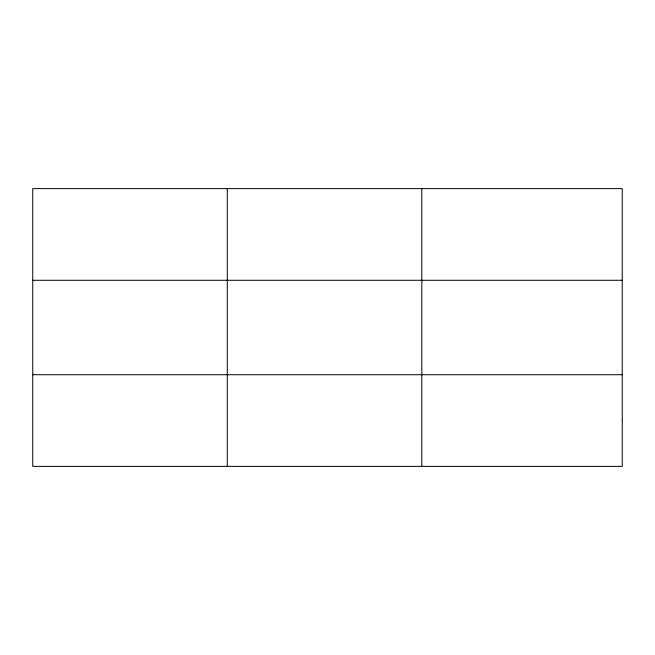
<?xml version="1.0" encoding="UTF-8"?>
<svg xmlns="http://www.w3.org/2000/svg" width="655" height="655" viewBox="0 0 655 655"><rect width="100%" height="100%" fill="white"/><g stroke="black" fill="none" stroke-linecap="round" stroke-linejoin="round"><path stroke-width="0.98" d="M227.285 466.376L227.285 188.624M421.82 466.376L421.82 188.624M32.75 280.283L622.25 280.283M32.75 374.717L622.25 374.717M622.25 420.543L622.25 466.376L32.75 466.376L32.75 188.624L622.25 188.624L622.25 420.543"/></g></svg>
